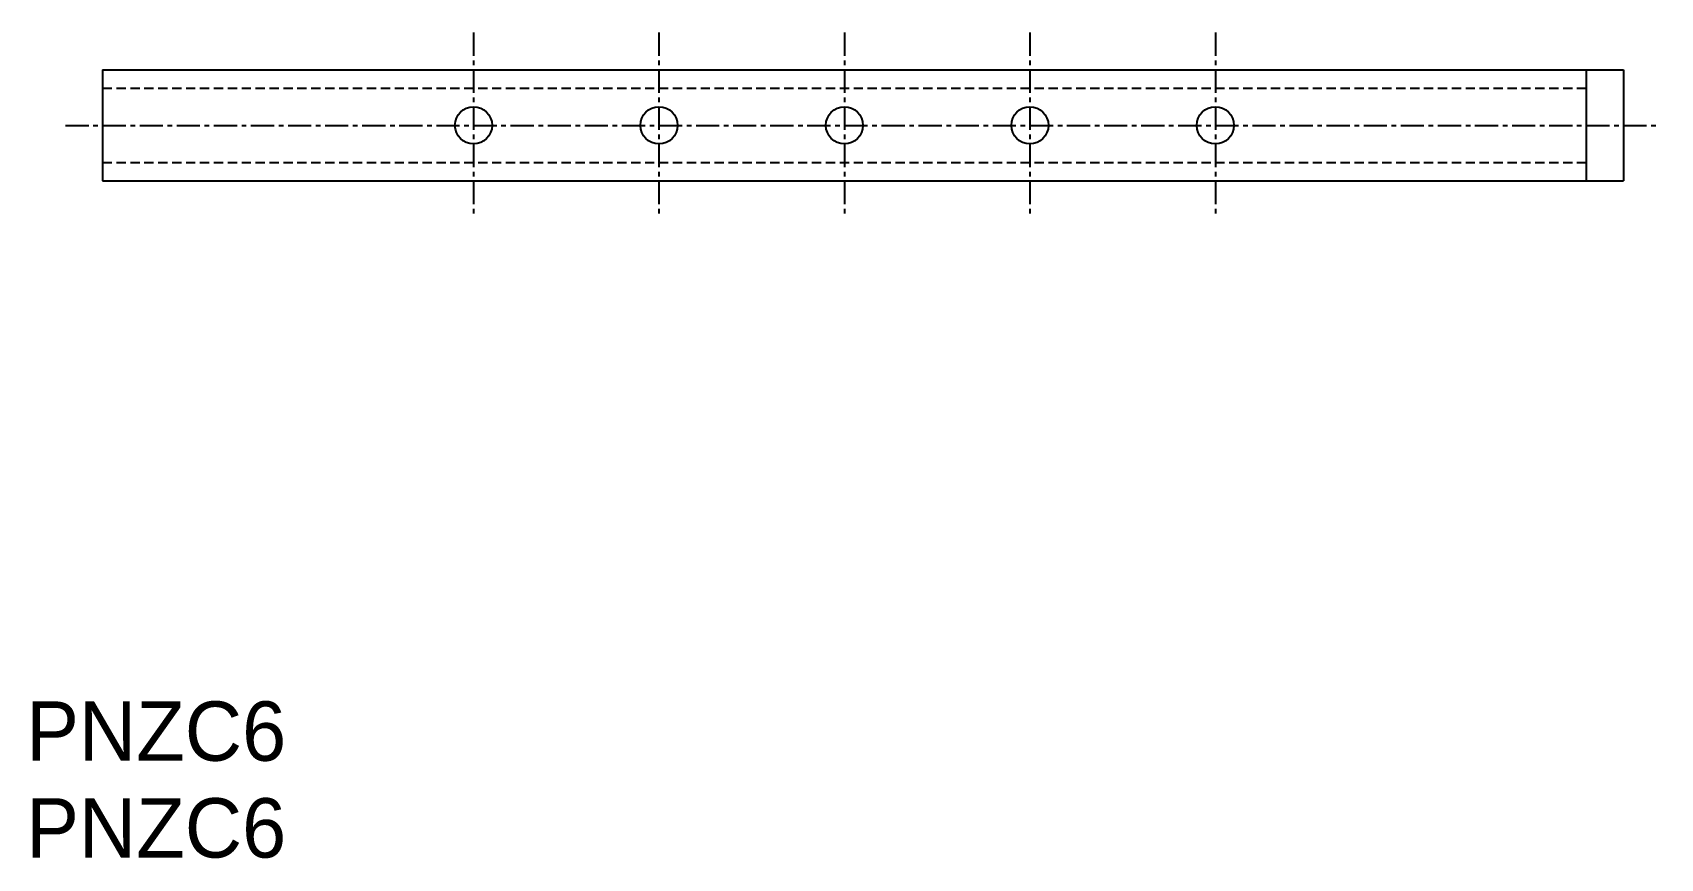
# Model space of a CAD drawing. Extents: x -317.1 to -229.3, y 67.4 to 111.9.
import ezdxf

# ---------------------------------------------------------------- set-up
doc = ezdxf.new("R2010")
doc.units = 0
doc.linetypes.add('CENTER', pattern=[2, 1.25, -0.25, 0.25, -0.25])
doc.linetypes.add('DASHED', pattern=[0.75, 0.5, -0.25])
doc.layers.get('0').update_dxf_attribs({"linetype": 'CONTINUOUS'})
doc.layers.add('CENTER', color=1, linetype='CENTER')

msp = doc.modelspace()

# ---------------------------------------------------------------- linework, layer by layer
at = {"color": 7, "linetype": 'CONTINUOUS'}
for p, q in [((-313.305, 109.945), (-231.305, 109.945)), ((-313.305, 109.945), (-313.305, 103.945)), ((-233.305, 109.945), (-233.305, 103.945)), ((-231.305, 109.945), (-231.305, 103.945)), ((-313.305, 103.945), (-231.305, 103.945))]:
    msp.add_line(p, q, dxfattribs=at)
at = {"color": 3, "linetype": 'DASHED'}
for p, q in [((-313.305, 108.945), (-233.305, 108.945)), ((-313.305, 104.945), (-233.305, 104.945))]:
    msp.add_line(p, q, dxfattribs=at)
at = {"color": 7, "linetype": 'CONTINUOUS'}
for centre in [(-293.305, 106.945), (-283.305, 106.945), (-273.305, 106.945), (-263.305, 106.945), (-253.305, 106.945)]:
    msp.add_circle(centre, 1, dxfattribs=at)
at = {"layer": 'CENTER', "color": 1, "linetype": 'CENTER'}
for p, q in [((-293.305, 111.945), (-293.305, 101.945)), ((-283.305, 111.945), (-283.305, 101.945)), ((-273.305, 111.945), (-273.305, 101.945)), ((-263.305, 111.945), (-263.305, 101.945)), ((-253.305, 111.945), (-253.305, 101.945)), ((-315.305, 106.945), (-229.305, 106.945))]:
    msp.add_line(p, q, dxfattribs=at)

# ---------------------------------------------------------------- texts
at = {"color": 7, "linetype": 'CONTINUOUS'}
for p in [(-317.432, 72.695), (-317.432, 67.477)]:
    msp.add_text('PNZC6', height=3.2, dxfattribs=at).set_placement(p)

doc.saveas('drawing.dxf')
